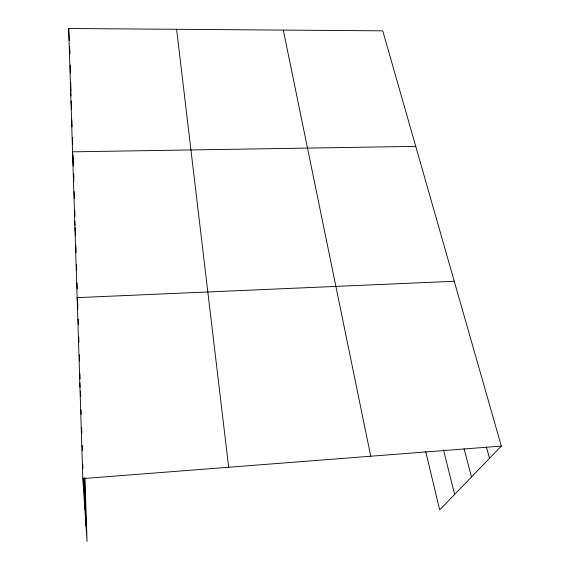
<?xml version="1.0" encoding="UTF-8"?>
<svg xmlns="http://www.w3.org/2000/svg" width="570" height="570" viewBox="0 0 570 570"><rect width="100%" height="100%" fill="white"/><g stroke="black" fill="none" stroke-linecap="round" stroke-linejoin="round"><path stroke-width="0.85" d="M84.959 477.681L87.046 541.5L82.821 478.586L68.678 28.5L382.741 30.83L501.322 446.082L439.67 509.894L425.683 451.369M82.821 478.586L501.322 446.082M454.261 281.274L77.135 297.64L77.228 299.343M415.737 146.383L72.554 151.827L73.259 165.913M486.438 447.158L489.516 458.301M464.087 448.782L471.49 476.962M443.432 449.68L454.618 494.425M283.297 30.089L370.735 456.228M176.6 29.298L228.663 467.265M79.814 382.976L80.071 387.222M80.327 391.476L80.634 396.57M77.32 301.046L77.798 309.56M74.727 221.018L74.955 225.385M75.09 228.014L75.511 235.887M73.658 173.772L73.836 177.227M70.523 87.224L70.951 95.981M71.207 101.232L71.464 106.483M68.678 28.5L69.248 40.563M69.54 46.59L69.825 52.704M84.46 477.916L86.034 526.402M83.883 478.123L84.88 509.245M69.618 48.315L69.818 54.485M70.153 65.058L70.402 72.996M70.709 82.686L70.958 90.623M71.293 101.196L71.549 109.141M71.884 119.786L72.105 126.875M72.447 137.513L72.668 144.609M73.01 155.247L73.231 162.336M73.594 173.857L73.822 180.947M74.157 191.57L74.385 198.659M74.748 210.166L74.948 216.372M75.311 227.879L75.532 234.968M75.867 245.599L76.095 252.688M76.458 264.202L76.658 270.408M77.05 282.813L77.249 289.011M77.613 300.533L77.805 306.731M78.204 319.157L78.368 324.494M78.767 336.941L78.931 342.278M79.33 354.732L79.529 360.96M79.921 373.407L80.092 378.744M80.484 391.198L80.655 396.535M81.075 409.866L81.218 414.312M81.638 427.65L81.809 432.979M82.201 445.426L82.372 450.763M82.793 464.094L82.935 468.54M83.249 478.323L83.64 490.77"/></g></svg>
